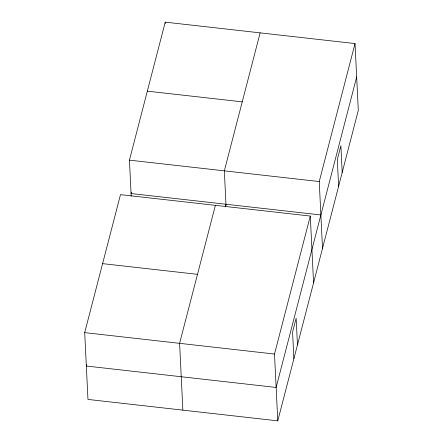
<?xml version="1.0" encoding="UTF-8"?>
<svg xmlns="http://www.w3.org/2000/svg" width="443" height="443" viewBox="0 0 443 443"><rect width="100%" height="100%" fill="white"/><g stroke="black" fill="none" stroke-linecap="round" stroke-linejoin="round"><path stroke-width="0.66" d="M131.206 196.266L129.439 160.139L165.228 22.15L355.031 43.569L358.304 110.373L277.772 420.85L87.969 399.431L84.696 332.627L120.49 194.638L310.294 216.057L313.561 282.861M86.678 364.689L86.33 366.029L276.139 387.448L356.67 76.971M131.416 192.201L131.073 193.541L320.876 214.96M215.392 205.347L179.603 343.336L182.87 410.14M260.13 32.86L224.341 170.848L226.041 205.613M225.288 206.903L225.974 204.251M277.772 420.85L274.505 354.046L310.294 216.057M322.51 248.362L319.242 181.558L355.031 43.569M147.331 91.147L242.238 101.857M129.439 160.139L319.242 181.558M102.593 263.635L197.495 274.344M84.696 332.627L274.505 354.046M342.195 172.465L340.888 145.747L337.311 159.546L338.618 186.265M297.458 344.953L296.151 318.235L292.574 332.034L293.881 358.752M165.228 22.15L165.294 23.512"/></g></svg>
